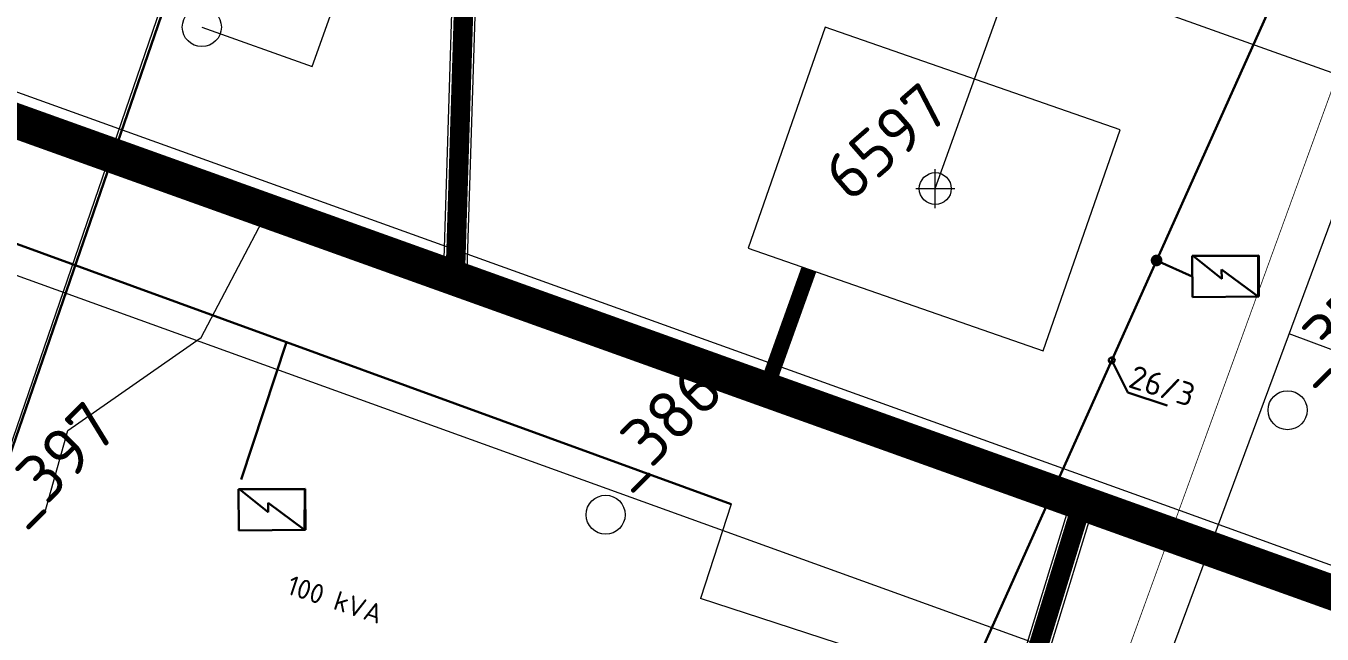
# Model space of a CAD drawing. Header units: millimetres. Extents: x 519 to 9564855, y -810 to 5021775.
# Drawn here: x 9532235.9 to 9532568.1, y 4999193.8 to 4999349.7 of the extents above; entities that cross this region are included whole.
import ezdxf

# ---------------------------------------------------------------- set-up
doc = ezdxf.new("R2010")
doc.units = ezdxf.units.MM
doc.header["$LTSCALE"] = 2
doc.header["$MEASUREMENT"] = 0
doc.header["$PDMODE"] = 2
doc.header["$PDSIZE"] = 5
doc.linetypes.add('92051501$0$GROUND2', pattern=[35, 25, -10])
for name, color, linetype in [('Existing roads', 41, 'Continuous'), ('FIBERGLASS', 212, 'Continuous'), ('OilColl&Flowlines', 3, 'Continuous'), ('OLD WELLS(dr.bfr2000)', 24, 'Continuous'), ('PPLINE_WAT', 7, 'WTR_LINE'), ('ROAD_ASF', 9, 'Continuous'), ('ROAD_FIELD', 255, '92051501$0$GROUND2'), ('ROAD_GROUND', 9, 'Continuous'), ('Скважины 2019г.', 241, 'Continuous'), ('Скважины на 2015 год', 7, 'Continuous'), ('Скважины на 2020 год', 140, 'Continuous')]:
    doc.layers.add(name, color=color, linetype=linetype)
for name, color, linetype, lineweight in [('SteamInjInfrastructure', 25, 'Continuous', 100), ('Оптиковолоконный кабель', 220, 'CAB6', 20), ('Электро', 1, 'Continuous', 30), ('Электроснаб', 1, 'Continuous', 18), ('Электроснабжене', 1, 'Continuous', 18)]:
    doc.layers.add(name, color=color, linetype=linetype, lineweight=lineweight)
doc.styles.add('92051501$0$STANDARD', font='simplex.shx')
doc.styles.add('Elect', font='isocpeur.ttf')
doc.styles.add('GeoApp', font='', dxfattribs={"height": 1})
doc.styles.get("Standard").update_dxf_attribs({"font": 'isocpeur.ttf', "width": 0.5})
doc.styles.get('GeoApp').set_extended_font_data('D431', italic=True)
doc.linetypes.add('CAB', pattern='A,0.7,-0.43403,["K",Standard,S=0.9,R=0,X=-0.4,Y=-0.3],-0.8', length=1.93403)
doc.linetypes.add('CAB6', pattern='A,0.9,-0.9,["6",Standard,S=0.9,R=0,X=-0.8,Y=-0.4],11', length=12.8)
doc.linetypes.add('g5_122_n', pattern='A,1,-1,1.5,-0.3,["Н",GeoApp,S=1,R=0,X=0,Y=-0.5],-1.5,1.5,-1,4,-1,4,-1,3', length=20.8)
doc.linetypes.add('STM_LINE', pattern='A,0.5,-0.2,["S",92051501$0$STANDARD,S=0.1,R=0,X=-0.1,Y=-0.05],-0.05', length=0.75)
doc.linetypes.add('WTR_LINE', pattern='A,0.5,-0.2,["W",92051501$0$STANDARD,S=0.1,R=0,X=-0.1,Y=-0.05],-0.05', length=0.75)
pattern_1 = [(45, (2e-07, 3e-08), (-2.6516504294, 2.6516504294), [])]

# ---------------------------------------------------------------- blocks, each defined once
blk = doc.blocks.new('A$C80b59c50')
at = {"color": 24, "linetype": 'g5_122_n', "lineweight": 30, "ltscale": 5}
blk.add_line((83.73, -40.89, -25.78), (-70.19, -488.02, -25.78), dxfattribs=at)

msp = doc.modelspace()

# ---------------------------------------------------------------- hatches: boundary and pattern name
at = {"layer": 'Existing roads', "linetype": 'ByBlock', "lineweight": 0, "ltscale": 80}
h = msp.add_hatch(dxfattribs=at)
h.set_pattern_fill('ANSI31', color=0, scale=30, style=0)
h.set_pattern_definition(pattern_1)
edge = h.paths.add_edge_path()
edge.add_line((9532778.519, 4999230.469), (9531406.804, 4999722.068))
edge.add_line((9531988.9698, 4999513.27001), (9531985.02959, 4999501.29115))
edge.add_line((9531985.02959, 4999501.29115), (9532135.5995, 4999447.17366))
edge.add_line((9532135.5995, 4999447.17366), (9532139.95261, 4999459.32019))
h = msp.add_hatch(dxfattribs=at)
h.set_pattern_fill('ANSI31', color=0, scale=30, style=0)
h.set_pattern_definition(pattern_1)
edge = h.paths.add_edge_path()
edge.add_line((9531793.51542, 4999569.26863), (9531798.02798, 4999581.86007))
edge.add_line((9531941.09132, 4999530.58864), (9531936.69892, 4999518.35317))
edge.add_line((9531936.69892, 4999518.35317), (9531793.51542, 4999569.26863))
edge.add_line((9532778.519, 4999230.469), (9531406.804, 4999722.068))
h = msp.add_hatch(dxfattribs=at)
h.set_pattern_fill('ANSI31', color=0, scale=30, style=0)
h.set_pattern_definition(pattern_1)
edge = h.paths.add_edge_path()
edge.add_line((9531785.9778, 4999571.94897), (9531748.25838, 4999585.36184))
edge.add_line((9531748.25838, 4999585.36184), (9531752.81099, 4999598.06506))
edge.add_line((9531790.46586, 4999584.57021), (9531785.9778, 4999571.94897))
edge.add_line((9532778.519, 4999230.469), (9531406.804, 4999722.068))

# ---------------------------------------------------------------- linework, layer by layer
at = {"layer": 'FIBERGLASS', "linetype": 'ByBlock', "lineweight": 0, "ltscale": 50, "const_width": 0.2}
msp.add_lwpolyline([(9532370.78, 4998783.5), (9532685.1, 4999648.2), (9532806.3, 4999607.8), (9533065.2, 5000361.1), (9533175, 5000324)], dxfattribs=at)
at = {"layer": 'OilColl&Flowlines', "linetype": 'ByBlock', "lineweight": 0, "ltscale": 50}
for p, q in [((9531593.58748, 4999687.40406), (9532633.13594, 4999315.37923, 0.66924)), ((9532309.25768, 4999339.32512), (9532338.4852, 4999420.92172)), ((9532281, 4999349.4), (9532309.25768, 4999339.32512))]:
    msp.add_line(p, q, dxfattribs=at)
at = {"layer": 'OilColl&Flowlines', "lineweight": 0}
msp.add_line((9532346.5, 4999575.75), (9532165.95911, 4999050.15317), dxfattribs=at)
at = {"layer": 'OilColl&Flowlines', "lineweight": 0, "ltscale": 50}
msp.add_line((9532469, 4999308), (9532490.00717, 4999366.64727), dxfattribs=at)
at = {"layer": 'OLD WELLS(dr.bfr2000)', "lineweight": 0}
for centre in [(9532281, 4999349.4), (9532559.3, 4999251.2), (9532384.5, 4999224.4)]:
    msp.add_circle(centre, 5, dxfattribs=at)
at = {"layer": 'PPLINE_WAT', "color": 5, "lineweight": 0, "ltscale": 2}
msp.add_lwpolyline([(9529678.04536, 4999710.05417), (9530509.067, 4999861.038), (9530574.027, 4999857.44), (9530635.798, 4999849.551), (9530710.92893, 4999832.69702), (9530791.425, 4999806.726), (9532887.30423, 4999049.66301), (9532891.568, 4999047.93), (9533000, 4999292.00293)], dxfattribs=at)
at = {"layer": 'ROAD_ASF', "lineweight": 0}
for points in [[(9527474.32311, 5000617.56906), (9528116.89056, 5000310.63684), (9528226.81042, 5000254.72721), (9528337.76363, 5000207.62802), (9528423.33384, 5000175.53919), (9528508.23721, 5000140.55539), (9528831.91636, 4999991.29355), (9528958.52373, 4999929.76891), (9529199.19997, 4999816.72519), (9529420.2383, 4999714.80045), (9529519.78295, 4999725.69735), (9530586.07899, 4999915.82845), (9531035.1768, 4999767.30001), (9531137.77581, 4999727.02189), (9531247.69257, 4999681.75617), (9532796.3991, 4999126.78216), (9532853.27595, 4999098.34373), (9532865.72759, 4999063.50198), (9532802.29469, 4998894.888), (9532387.6961, 4997953.31546)], [(9531558.66169, 4999563.94777), (9532794.037, 4999121.255), (9532848.437, 4999094.055), (9532859.337, 4999063.555), (9532796.737, 4998897.155), (9532382.20487, 4997955.73339)]]:
    msp.add_lwpolyline(points, dxfattribs=at)
at = {"layer": 'ROAD_FIELD', "lineweight": 0}
msp.add_lwpolyline([(9532240.75327, 4999224.8616), (9532246.637, 4999245.955), (9532280.837, 4999269.855), (9532296.5014, 4999299.54529)], dxfattribs=at)
at = {"layer": 'ROAD_GROUND', "color": 8, "lineweight": 0, "const_width": 9}
msp.add_lwpolyline([(9527473.0333, 5000614.86048), (9528115.56378, 5000307.94592), (9528225.54274, 5000252.00623), (9528336.65031, 5000204.84151), (9528422.23542, 5000172.7471), (9528507.0371, 5000137.8052), (9528830.63248, 4999988.58199), (9528957.24834, 4999927.05352), (9529197.94374, 4999814.00088), (9529419.73765, 4999711.72773), (9529520.20998, 4999722.72618), (9530585.85799, 4999912.74173), (9531034.1569, 4999764.47751), (9531136.65641, 4999724.23844), (9531246.61478, 4999678.95558), (9532795.21805, 4999124.01858), (9532850.85648, 4999096.19937), (9532862.5323, 4999063.52849), (9532799.51584, 4998896.0215), (9532384.95048, 4997954.52443)], dxfattribs=at)
at = {"layer": 'ROAD_GROUND', "lineweight": 0, "const_width": 5}
for points in [[(9532346.00727, 4999287.19794), (9532349.25311, 4999390.91665), (9532373.73577, 4999459.94973), (9532393.29323, 4999559.53314)], [(9532505.82836, 4999224.68223), (9532412.80531, 4998921.22347), (9532392.16129, 4998898.82572)]]:
    msp.add_lwpolyline(points, dxfattribs=at)
at = {"layer": 'ROAD_GROUND', "lineweight": 0}
for points in [[(9532343.00874, 4999287.29178), (9532346.26921, 4999391.47829), (9532370.83454, 4999460.74445), (9532390.34947, 4999560.11127)], [(9532349.0058, 4999287.10411), (9532352.237, 4999390.355), (9532376.637, 4999459.155), (9532396.237, 4999558.955)], [(9532502.9601, 4999225.56148), (9532410.137, 4998922.755), (9532389.537, 4998900.405)], [(9532508.69662, 4999223.80299), (9532415.47361, 4998919.69193), (9532394.78559, 4998897.24643)]]:
    msp.add_lwpolyline(points, dxfattribs=at)
at = {"layer": 'SteamInjInfrastructure', "color": 6, "linetype": 'STM_LINE', "lineweight": 0, "ltscale": 15}
msp.add_line((9532373.42612, 4998768.12663), (9532675.849, 4999584.183), dxfattribs=at)
at = {"layer": 'SteamInjInfrastructure', "color": 6, "linetype": 'ByBlock', "lineweight": 0, "ltscale": 50}
msp.add_line((9532579.2411, 4999263.50228), (9532559.69247, 4999270.74682), dxfattribs=at)
at = {"layer": 'Оптиковолоконный кабель', "linetype": 'CAB', "lineweight": 0, "ltscale": 0.5, "elevation": -37.2261}
msp.add_lwpolyline([(9534217.7939, 4997630.0899), (9533869.2489, 4997728.4439), (9533518.5075, 4997826.5581), (9532813.3617, 4998024.5259), (9532539.2376, 4998104.3616), (9532472.6436, 4998126.0021), (9532470.4211, 4998139.4908), (9532699.1827, 4998659.6071), (9532863.5241, 4999041.1755), (9532870.8227, 4999081.1421), (9532851.5813, 4999108.5696), (9532818.6079, 4999121.6734), (9532531.8171, 4999225.3627), (9532095.0405, 4999382.6577), (9531675.2934, 4999531.54), (9531490.1621, 4999598.2241), (9531158.3562, 4999721.9177)], dxfattribs=at)
at = {"layer": 'Скважины 2019г.', "color": 0, "linetype": 'ByBlock', "lineweight": 0}
msp.add_point((9532469, 4999308), dxfattribs=at)
at = {"layer": 'Скважины на 2015 год', "color": 9, "linetype": 'ByBlock', "lineweight": 0, "ltscale": 5, "const_width": 4}
msp.add_lwpolyline([(9532426.57915, 4999259.30595), (9532436.6117, 4999287.3027)], dxfattribs=at)
at = {"layer": 'Скважины на 2020 год', "color": 0, "linetype": 'ByBlock', "lineweight": 0}
msp.add_lwpolyline([(9532421.03616, 4999292.72935), (9532496.61228, 4999266.39802), (9532516.36077, 4999323.08011), (9532440.78465, 4999349.41144)], close=True, dxfattribs=at)
msp.add_circle((9532469, 4999308), 4.0951, dxfattribs=at)
at = {"layer": 'Электро'}
for p, q in [((9531316.02564, 4999628.128, -0.00006), (9532416.65459, 4999227.14349, -0.00006)), ((9532353.91134, 4998906.43992, 0), (9532556.82514, 4999358.94094, 0)), ((9532534.87708, 4999285.49275), (9532525.72861, 4999289.59518, 0)), ((9532534.84473, 4999290.77893), (9532551.89316, 4999290.88326)), ((9532534.90943, 4999280.20658), (9532534.84473, 4999290.77893)), ((9532551.79591, 4999290.78481), (9532535.20031, 4999290.68325)), ((9532535.20031, 4999290.68325), (9532542.41209, 4999284.85602)), ((9532551.72222, 4999280.34235), (9532551.79591, 4999290.78481)), ((9532551.89316, 4999290.88326), (9532551.95786, 4999280.31091)), ((9532542.41209, 4999284.85602), (9532542.39755, 4999287.23125)), ((9532542.39755, 4999287.23125), (9532551.72222, 4999280.34235)), ((9532551.95786, 4999280.31091), (9532534.90943, 4999280.20658)), ((9532302.71671, 4999268.65368, -0.00006), (9532291.05512, 4999233.4097, -0.00006)), ((9532514.23435, 4999263.96279, 0), (9532518.35862, 4999255.69379)), ((9532518.35862, 4999255.69379), (9532528.44008, 4999252.41813)), ((9532290.42526, 4999230.96643, 0), (9532307.47369, 4999231.07077, 0)), ((9532290.48996, 4999220.39408, 0), (9532290.42526, 4999230.96643, 0)), ((9532307.37644, 4999230.97232, 0), (9532290.78084, 4999230.87075, 0)), ((9532290.78084, 4999230.87075, 0), (9532297.99262, 4999225.04352, 0)), ((9532307.30275, 4999220.52986, 0), (9532307.37644, 4999230.97232, 0)), ((9532307.47369, 4999231.07077, 0), (9532307.53839, 4999220.49842, 0)), ((9532297.99262, 4999225.04352, 0), (9532297.97808, 4999227.41875, 0)), ((9532297.97808, 4999227.41875, 0), (9532307.30275, 4999220.52986, 0)), ((9532307.53839, 4999220.49842, 0), (9532290.48996, 4999220.39408, 0))]:
    msp.add_line(p, q, dxfattribs=at)
at = {"layer": 'Электро', "ltscale": 25}
for centre, radius, start, end in [((9532525.72806, 4999289.59536, 0), 1, 162, 342), ((9532525.72806, 4999289.59536, 0), 1, 342, 162), ((9532514.23752, 4999263.96174, 0), 0.75, 162, 342), ((9532514.23752, 4999263.96174, 0), 0.75, 342, 162)]:
    msp.add_arc(centre, radius, start, end, dxfattribs=at)
at = {"layer": 'Электроснаб', "color": 1, "linetype": 'ByBlock', "lineweight": 0}
for p, q in [((9531316.02564, 4999628.128, -0.00006), (9532416.65459, 4999227.14349, -0.00006)), ((9532353.91134, 4998906.43992, 0), (9532556.82514, 4999358.94094, 0)), ((9532534.87708, 4999285.49275), (9532525.72861, 4999289.59518, 0)), ((9532534.84473, 4999290.77893), (9532551.89316, 4999290.88326)), ((9532534.90943, 4999280.20658), (9532534.84473, 4999290.77893)), ((9532551.79591, 4999290.78481), (9532535.20031, 4999290.68325)), ((9532535.20031, 4999290.68325), (9532542.41209, 4999284.85602)), ((9532551.72222, 4999280.34235), (9532551.79591, 4999290.78481)), ((9532551.89316, 4999290.88326), (9532551.95786, 4999280.31091)), ((9532542.41209, 4999284.85602), (9532542.39755, 4999287.23125)), ((9532542.39755, 4999287.23125), (9532551.72222, 4999280.34235)), ((9532551.95786, 4999280.31091), (9532534.90943, 4999280.20658)), ((9532302.71671, 4999268.65368, -0.00006), (9532291.05512, 4999233.4097, -0.00006)), ((9532514.23435, 4999263.96279, 0), (9532518.35862, 4999255.69379)), ((9532518.35862, 4999255.69379), (9532528.44008, 4999252.41813)), ((9532290.42526, 4999230.96643, 0), (9532307.47369, 4999231.07077, 0)), ((9532290.48996, 4999220.39408, 0), (9532290.42526, 4999230.96643, 0)), ((9532307.37644, 4999230.97232, 0), (9532290.78084, 4999230.87075, 0)), ((9532290.78084, 4999230.87075, 0), (9532297.99262, 4999225.04352, 0)), ((9532307.30275, 4999220.52986, 0), (9532307.37644, 4999230.97232, 0)), ((9532307.47369, 4999231.07077, 0), (9532307.53839, 4999220.49842, 0)), ((9532297.99262, 4999225.04352, 0), (9532297.97808, 4999227.41875, 0)), ((9532297.97808, 4999227.41875, 0), (9532307.30275, 4999220.52986, 0)), ((9532307.53839, 4999220.49842, 0), (9532290.48996, 4999220.39408, 0))]:
    msp.add_line(p, q, dxfattribs=at)
at = {"layer": 'Электроснаб', "color": 1, "linetype": 'ByBlock', "lineweight": 0, "ltscale": 25}
for centre, radius, start, end in [((9532525.72806, 4999289.59536, 0), 1, 162, 342), ((9532525.72806, 4999289.59536, 0), 1, 342, 162), ((9532514.23752, 4999263.96174, 0), 0.75, 162, 342), ((9532514.23752, 4999263.96174, 0), 0.75, 342, 162)]:
    msp.add_arc(centre, radius, start, end, dxfattribs=at)
at = {"layer": 'Электроснабжене', "color": 1, "linetype": 'ByBlock', "lineweight": 0}
for p, q in [((9531316.02564, 4999628.128, -0.00006), (9532416.65459, 4999227.14349, -0.00006)), ((9532534.87708, 4999285.49275), (9532525.72861, 4999289.59518, 0)), ((9532534.84473, 4999290.77893), (9532551.89316, 4999290.88326)), ((9532534.90943, 4999280.20658), (9532534.84473, 4999290.77893)), ((9532551.79591, 4999290.78481), (9532535.20031, 4999290.68325)), ((9532535.20031, 4999290.68325), (9532542.41209, 4999284.85602)), ((9532551.72222, 4999280.34235), (9532551.79591, 4999290.78481)), ((9532551.89316, 4999290.88326), (9532551.95786, 4999280.31091)), ((9532542.41209, 4999284.85602), (9532542.39755, 4999287.23125)), ((9532542.39755, 4999287.23125), (9532551.72222, 4999280.34235)), ((9532551.95786, 4999280.31091), (9532534.90943, 4999280.20658)), ((9532302.71671, 4999268.65368, -0.00006), (9532291.05512, 4999233.4097, -0.00006)), ((9532514.23435, 4999263.96279, 0), (9532518.35862, 4999255.69379)), ((9532518.35862, 4999255.69379), (9532528.44008, 4999252.41813)), ((9532290.42526, 4999230.96643, 0), (9532307.47369, 4999231.07077, 0)), ((9532290.48996, 4999220.39408, 0), (9532290.42526, 4999230.96643, 0)), ((9532307.37644, 4999230.97232, 0), (9532290.78084, 4999230.87075, 0)), ((9532290.78084, 4999230.87075, 0), (9532297.99262, 4999225.04352, 0)), ((9532307.30275, 4999220.52986, 0), (9532307.37644, 4999230.97232, 0)), ((9532307.47369, 4999231.07077, 0), (9532307.53839, 4999220.49842, 0)), ((9532297.99262, 4999225.04352, 0), (9532297.97808, 4999227.41875, 0)), ((9532297.97808, 4999227.41875, 0), (9532307.30275, 4999220.52986, 0)), ((9532307.53839, 4999220.49842, 0), (9532290.48996, 4999220.39408, 0))]:
    msp.add_line(p, q, dxfattribs=at)
at = {"layer": 'Электроснабжене', "color": 1, "lineweight": 0, "ltscale": 50}
for p, q in [((9532353.91134, 4998906.43992, 0), (9532556.82514, 4999358.94094, 0)), ((9532416.65459, 4999227.14349, -0.00006), (9532408.78216, 4999202.91465, 0)), ((9532476.92889, 4999180.77244, 0), (9532408.78216, 4999202.91465, 0))]:
    msp.add_line(p, q, dxfattribs=at)
at = {"layer": 'Электроснабжене', "color": 1, "lineweight": 0, "ltscale": 50, "const_width": 1.5, "elevation": 0}
msp.add_lwpolyline([(9532525.01532, 4999289.82694, 1), (9532526.4419, 4999289.36342, 1)], format="xyb", close=True, dxfattribs=at)
at = {"layer": 'Электроснабжене', "color": 1, "linetype": 'ByBlock', "lineweight": 0, "ltscale": 25}
for centre, radius, start, end in [((9532525.72806, 4999289.59536, 0), 1, 162, 342), ((9532525.72806, 4999289.59536, 0), 1, 342, 162), ((9532514.23752, 4999263.96174, 0), 0.75, 162, 342), ((9532514.23752, 4999263.96174, 0), 0.75, 342, 162)]:
    msp.add_arc(centre, radius, start, end, dxfattribs=at)

# ---------------------------------------------------------------- block references
at = {"color": 6, "linetype": 'ByBlock', "lineweight": 50}
msp.add_blockref('A$C80b59c50', (9532236.3, 4999537), dxfattribs=at)

# ---------------------------------------------------------------- texts
at = {"layer": 'OLD WELLS(dr.bfr2000)', "lineweight": 0, "style": 'Elect'}
for s, p in [(' _374', (9532559.3, 4999251.2)), (' _386', (9532384.5, 4999224.4)), (' _397', (9532229.5, 4999215))]:
    msp.add_text(s, height=12.5, rotation=44.9999999, dxfattribs=at).set_placement(p)
at = {"layer": 'Скважины на 2020 год', "color": 0, "linetype": 'ByBlock', "lineweight": 0, "style": 'Elect'}
msp.add_text('6597', height=12, rotation=41, dxfattribs=at).set_placement((9532447.10855, 4999304.17302))
at = {"layer": 'Электро', "ltscale": 0.5}
msp.add_text('26/3', height=6, rotation=342, dxfattribs=at).set_placement((9532518.17116, 4999257.20148))
at = {"layer": 'Электро'}
msp.add_text('100 kVA', height=5, rotation=341.691556, dxfattribs=at).set_placement((9532302.4451, 4999204.23511, -0.00006))
at = {"layer": 'Электроснаб', "color": 1, "linetype": 'ByBlock', "lineweight": 0, "ltscale": 0.5}
msp.add_text('26/3', height=6, rotation=342, dxfattribs=at).set_placement((9532518.17116, 4999257.20148))
at = {"layer": 'Электроснаб', "color": 1, "linetype": 'ByBlock', "lineweight": 0}
msp.add_text('100 kVA', height=5, rotation=341.691556, dxfattribs=at).set_placement((9532302.4451, 4999204.23511, -0.00006))
at = {"layer": 'Электроснабжене', "color": 1, "linetype": 'ByBlock', "lineweight": 0, "ltscale": 0.5}
msp.add_text('26/3', height=6, rotation=342, dxfattribs=at).set_placement((9532518.17116, 4999257.20148))
at = {"layer": 'Электроснабжене', "color": 1, "linetype": 'ByBlock', "lineweight": 0}
msp.add_text('100 kVA', height=5, rotation=341.691556, dxfattribs=at).set_placement((9532302.4451, 4999204.23511, -0.00006))

doc.saveas('drawing.dxf')
